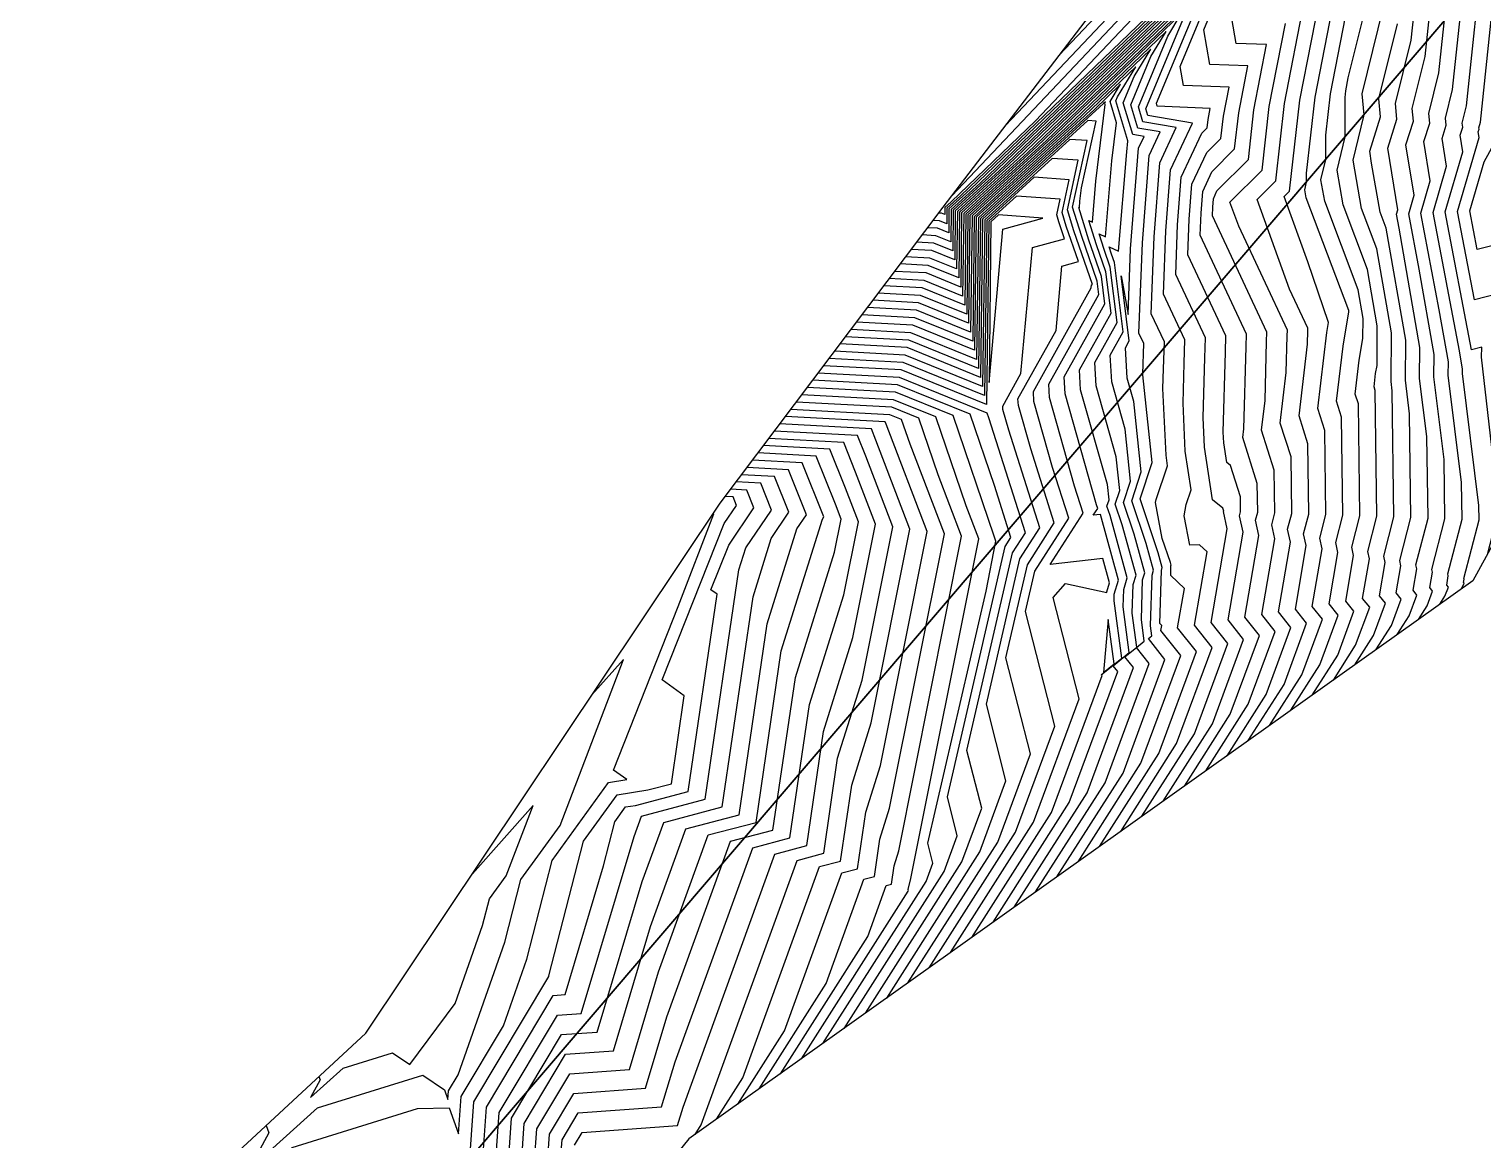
# Model space of a CAD drawing. Header units: metres. Extents: x 419533 to 423558, y 4805342 to 4807578.
# Drawn here: x 421796 to 421936.5, y 4806483.7 to 4806591 of the extents above; entities that cross this region are included whole.
import ezdxf

# ---------------------------------------------------------------- set-up
doc = ezdxf.new("R2010")
doc.units = ezdxf.units.M
for name, color, linetype in [('C-TINN-BNDY', 110, 'Continuous'), ('C-TOPO-MAJR', 9, 'Continuous'), ('C-TOPO-MINR', 8, 'Continuous')]:
    doc.layers.add(name, color=color, linetype=linetype)

# ---------------------------------------------------------------- blocks, each defined once
blk = doc.blocks.new('tower_bases_layout_1')
at = {"color": 31, "lineweight": 30, "true_color": 0xffbd7a, "elevation": 1718.01}
blk.add_lwpolyline([(423449.83, 4807399.59), (423130.59, 4807500.11), (421950.92, 4806613), (421795.04, 4806430.99), (421305.02, 4806147.04), (421305.02, 4806147.04), (420630.08, 4805770.97), (419765.16, 4805549.54), (419617.36, 4805580.09)], dxfattribs=at)
blk = doc.blocks.new('leg_extensions_profiles_1')
at = {"layer": 'C-TINN-BNDY', "color": 110, "linetype": 'Continuous', "lineweight": -3, "flags": 128}
for points in [[(421683.42, 4806388.82), (421712.4, 4806406.06), (421781.85, 4806450.72), (421828.57, 4806494), (421862.82, 4806545.2), (421884.36, 4806573.83), (421937.08, 4806642.77), (421963.05, 4806666.59), (422022.31, 4806679.62), (422070.08, 4806718.41), (422121.48, 4806758.6), (422172.4, 4806802.79), (422201.44, 4806820.08)], [(422235.26, 4806803.92), (422183.95, 4806768.39), (422107.16, 4806706.9), (422045.08, 4806663.83), (422020.72, 4806645.56), (422009.07, 4806636.71), (421999.69, 4806629.08), (421967.23, 4806595.58), (421935.55, 4806537.71), (421859.79, 4806483.77), (421831.91, 4806449.29), (421807.66, 4806419.57), (421750.74, 4806385.36), (421678.27, 4806345.24)]]:
    blk.add_lwpolyline(points, dxfattribs=at)
at = {"layer": 'C-TOPO-MAJR', "color": 9, "linetype": 'Continuous', "lineweight": -3, "flags": 128}
for points, elevation in [([(421943.5, 4806552.22), (421944.53, 4806556.23), (421942.4, 4806554.65), (421941.11, 4806565.95), (421941.28, 4806571.05), (421935.98, 4806569.72), (421935.27, 4806573.47), (421936.65, 4806578.21), (421938.67, 4806581.92), (421937.7, 4806581.62), (421937.85, 4806582.12), (421938.21, 4806586.01), (421939.63, 4806599.54), (421936.65, 4806601.8), (421935.32, 4806608.22), (421934.91, 4806609.8), (421934.56, 4806616.07), (421934.38, 4806616.98), (421934.53, 4806637.48), (421926.73, 4806629.24)], 1830), ([(421930.31, 4806533.98), (421931.14, 4806535.28), (421931.67, 4806536.71), (421931.41, 4806537.05), (421931.66, 4806538.53), (421931.6, 4806538.81), (421932.87, 4806543.71), (421932.8, 4806549.42), (421931.8, 4806557.42), (421931.82, 4806559.58), (421930.38, 4806567.84), (421929.36, 4806573.19), (421929.88, 4806574.98), (421929.09, 4806579.84), (421929.82, 4806582.14), (421929.7, 4806583.36), (421930.94, 4806588.38), (421932.04, 4806598.76)], 1825), ([(421920.03, 4806526.66), (421922.5, 4806530.53), (421924.06, 4806534.77), (421923.28, 4806535.75), (421924.04, 4806540.14), (421923.86, 4806540.97), (421924.64, 4806543.99), (421924.5, 4806554.81), (421924.2, 4806555.76), (421924.59, 4806559.05), (421924.94, 4806561.12), (421924.96, 4806563.06), (421924.47, 4806565.82), (421921.24, 4806574.39), (421920.88, 4806576.46), (421921.35, 4806578.44), (421921.35, 4806580.78), (421921.8, 4806584.78), (421923.25, 4806592.21)], 1820), ([(421903.94, 4806592.12), (421886.05, 4806574.92), (421884.73, 4806573.72), (421884.71, 4806572.22), (421884.02, 4806572.51), (421883.38, 4806572.54)], 1820), ([(421909.75, 4806519.34), (421913.85, 4806525.78), (421916.46, 4806532.82), (421915.16, 4806534.46), (421916.41, 4806541.75), (421916.12, 4806543.13), (421916.41, 4806544.28), (421916.36, 4806548.39), (421915.14, 4806552.26), (421915.48, 4806555.12), (421915.63, 4806560.85), (421915.66, 4806561.74), (421910.39, 4806572.99), (421910.42, 4806573.83), (421910.48, 4806574.64), (421910.83, 4806575.39), (421913.87, 4806578.43), (421914.41, 4806583.23), (421915.63, 4806589.53), (421912.69, 4806589.64), (421911.84, 4806594.51)], 1815), ([(421914.7, 4806601), (421890.66, 4806577.9), (421885.74, 4806573.4), (421885.67, 4806567.85), (421883.09, 4806568.9), (421880.74, 4806569.03)], 1815), ([(421899.47, 4806512.02), (421905.21, 4806521.02), (421908.85, 4806530.87), (421907.03, 4806533.16), (421907.68, 4806536.95), (421906.36, 4806538.22), (421906.38, 4806539.18), (421906.4, 4806539.23), (421906.33, 4806539.49), (421905.54, 4806541.81), (421904.9, 4806545.27), (421904.94, 4806545.56), (421906.06, 4806548.83), (421905.91, 4806549.85), (421905.61, 4806556.28), (421905.66, 4806558.21), (421905.75, 4806560.81), (421904.48, 4806563.52), (421904.75, 4806570.94), (421905.31, 4806578.12), (421906.9, 4806581.52), (421903.67, 4806582.07), (421903.24, 4806583.53), (421906.07, 4806590.35), (421907.38, 4806592.5), (421895.27, 4806580.87), (421886.76, 4806573.09), (421886.64, 4806563.48), (421882.17, 4806565.3), (421878.1, 4806565.52)], 1810), ([(421889.19, 4806504.7), (421896.56, 4806516.27), (421901.24, 4806528.93), (421900.79, 4806529.5), (421902.35, 4806530.77), (421901.77, 4806535.18), (421901.82, 4806536.88), (421902.16, 4806538), (421900.51, 4806544.01), (421900.2, 4806544.93), (421900.4, 4806545.54), (421900.24, 4806547.03), (421897.65, 4806556.17), (421897.54, 4806558.11), (421900.59, 4806563.58), (421900.09, 4806567.56), (421899.19, 4806570.17), (421898.46, 4806572.52), (421898.8, 4806572.36), (421899.13, 4806576.35), (421900.03, 4806583.75), (421899.99, 4806583.89), (421900.05, 4806584), (421899.88, 4806583.84), (421887.77, 4806572.78), (421887.6, 4806559.11), (421881.25, 4806561.69), (421875.46, 4806562.01)], 1805), ([(421878.91, 4806497.38), (421887.91, 4806511.51), (421890.44, 4806518.36), (421888.55, 4806525.78), (421891.79, 4806539.83), (421893.71, 4806542.83), (421890.71, 4806552.26), (421890.14, 4806554.28), (421890.12, 4806554.58), (421891.89, 4806557.76), (421893, 4806569.91), (421896.11, 4806570.77), (421895.55, 4806572.42), (421895.34, 4806573.07), (421895.68, 4806574.6), (421891.44, 4806574.89), (421888.79, 4806572.47), (421888.57, 4806554.74), (421880.32, 4806558.09), (421872.82, 4806558.49)], 1800), ([(421868.63, 4806490.06), (421877.08, 4806503.32), (421878.86, 4806508.25), (421879.36, 4806508.38), (421879.62, 4806510.15), (421880.07, 4806511.61), (421886.15, 4806542.01), (421883.88, 4806547.94), (421882.01, 4806553.43), (421879.4, 4806554.49), (421870.18, 4806554.98)], 1795), ([(421848.75, 4806483.17), (421849.48, 4806484.38), (421858.7, 4806485.05), (421859.24, 4806486.84), (421868.11, 4806511.3), (421871.18, 4806512.12), (421872.8, 4806523.15), (421875.64, 4806532.23), (421877.83, 4806543.18), (421875.91, 4806548.21), (421874.76, 4806551.08), (421867.53, 4806551.47)], 1790), ([(421842.33, 4806481.08), (421842.66, 4806485.78), (421847.48, 4806493.85), (421850.93, 4806494.09), (421855.28, 4806508.64), (421857.36, 4806514.36), (421863.01, 4806515.85), (421865.99, 4806536.16), (421867.76, 4806541.81), (421869.46, 4806544.33), (421868.07, 4806547.79), (421864.89, 4806547.96)], 1785), ([(421818.93, 4806485.07), (421819.19, 4806484.36), (421817.25, 4806480.77), (421823.91, 4806486.76), (421834.07, 4806489.93), (421836.16, 4806488.52), (421836.5, 4806487.57), (421836.56, 4806488.4), (421837.5, 4806489.97), (421841.99, 4806502.77), (421843.55, 4806508.83), (421847.34, 4806514.07), (421853.46, 4806530.09), (421850.42, 4806526.68)], 1780)]:
    blk.add_lwpolyline(points, dxfattribs=dict(at, elevation=elevation))
at = {"layer": 'C-TOPO-MINR', "color": 8, "linetype": 'Continuous', "lineweight": -3, "flags": 128}
for points, elevation in [([(421940.26, 4806546.3), (421941.43, 4806550.85), (421940.2, 4806549.95), (421938.75, 4806562.64), (421938.85, 4806565.67), (421935.71, 4806564.88), (421934.08, 4806573.41), (421936.17, 4806580.56), (421936.08, 4806581.1), (421936.16, 4806581.35), (421936.15, 4806581.48), (421936.29, 4806582.03), (421938.11, 4806599.38), (421935.4, 4806601.43), (421934.2, 4806607.27), (421933.59, 4806609.56), (421933.28, 4806615.28), (421933.11, 4806616.11), (421933.25, 4806634.82), (421921.54, 4806622.45)], 1829), ([(421937.02, 4806540.38), (421938.33, 4806545.48), (421938.01, 4806545.24), (421936.4, 4806559.33), (421936.43, 4806560.29), (421935.44, 4806560.04), (421932.9, 4806573.36), (421934.6, 4806579.17), (421934.34, 4806580.78), (421934.58, 4806581.55), (421934.54, 4806581.95), (421934.95, 4806583.62), (421936.59, 4806599.23), (421934.15, 4806601.07), (421933.07, 4806606.32), (421932.28, 4806609.31), (421932, 4806614.49), (421931.85, 4806615.24), (421931.98, 4806632.17), (421916.35, 4806615.66)], 1828), ([(421934.42, 4806536.9), (421934.6, 4806537.18), (421934.72, 4806537.49), (421934.66, 4806537.56), (421934.72, 4806537.88), (421934.7, 4806537.94), (421936.17, 4806543.6), (421936.15, 4806544.99), (421934.57, 4806557.73), (421934.57, 4806558.18), (421934.26, 4806559.94), (421931.72, 4806573.3), (421933.03, 4806577.77), (421932.59, 4806580.47), (421932.99, 4806581.75), (421932.93, 4806582.42), (421933.61, 4806585.2), (421935.07, 4806599.07)], 1827), ([(421932.37, 4806535.44), (421932.87, 4806536.23), (421933.2, 4806537.1), (421933.04, 4806537.3), (421933.19, 4806538.2), (421933.15, 4806538.37), (421934.52, 4806543.66), (421934.47, 4806547.2), (421933.19, 4806557.57), (421933.2, 4806558.88), (421932.32, 4806563.89), (421930.54, 4806573.24), (421931.45, 4806576.37), (421930.84, 4806580.16), (421931.4, 4806581.94), (421931.31, 4806582.89), (421932.28, 4806586.79), (421933.55, 4806598.91)], 1826), ([(421928.26, 4806532.51), (421929.42, 4806534.33), (421930.15, 4806536.32), (421929.78, 4806536.79), (421930.14, 4806538.85), (421930.06, 4806539.24), (421931.23, 4806543.77), (421931.12, 4806551.64), (421930.42, 4806557.26), (421930.45, 4806560.27), (421928.43, 4806571.79), (421928.18, 4806573.13), (421928.31, 4806573.58), (421927.35, 4806579.53), (421928.23, 4806582.34), (421928.09, 4806583.83), (421929.61, 4806589.97), (421930.52, 4806598.6)], 1824), ([(421926.86, 4806621.55), (421895.58, 4806588.5)], 1824), ([(421926.2, 4806531.05), (421927.69, 4806533.38), (421928.63, 4806535.93), (421928.16, 4806536.53), (421928.61, 4806539.17), (421928.51, 4806539.67), (421929.58, 4806543.82), (421929.45, 4806553.85), (421929.04, 4806557.11), (421929.08, 4806560.97), (421927.18, 4806571.79), (421926.59, 4806573.35), (421925.78, 4806578.07), (421925.6, 4806579.22), (421926.64, 4806582.54), (421926.48, 4806584.3), (421928.27, 4806591.55)], 1823), ([(421925.58, 4806618.89), (421890.38, 4806581.71)], 1823), ([(421924.14, 4806529.58), (421925.96, 4806532.43), (421927.11, 4806535.55), (421926.53, 4806536.27), (421927.09, 4806539.49), (421926.96, 4806540.1), (421927.94, 4806543.88), (421927.77, 4806556.07), (421927.66, 4806556.96), (421927.7, 4806561.67), (421926.28, 4806569.8), (421924.81, 4806573.69), (421924.01, 4806578.36), (421925.02, 4806582.61), (421925.06, 4806582.74), (421924.87, 4806584.77), (421926.94, 4806593.14)], 1822), ([(421924.3, 4806616.24), (421885.19, 4806574.92)], 1822), ([(421922.09, 4806528.12), (421924.23, 4806531.48), (421925.59, 4806535.16), (421924.91, 4806536.01), (421925.56, 4806539.82), (421925.41, 4806540.53), (421926.29, 4806543.94), (421926.13, 4806556.1), (421926.01, 4806556.46), (421926.16, 4806557.73), (421926.3, 4806558.52), (421926.33, 4806562.36), (421925.38, 4806567.81), (421923.02, 4806574.04), (421922.45, 4806577.41), (421923.21, 4806580.63), (421923.21, 4806584.43), (421923.28, 4806585.08), (421923.52, 4806586.31), (421925.6, 4806594.73)], 1821), ([(421923.03, 4806613.58), (421893.29, 4806582.17), (421885.13, 4806574.33), (421884.53, 4806573.78), (421884.52, 4806573.1), (421884.2, 4806573.23), (421883.91, 4806573.24)], 1821), ([(421917.97, 4806525.19), (421920.77, 4806529.58), (421922.54, 4806534.38), (421921.66, 4806535.49), (421922.51, 4806540.46), (421922.31, 4806541.4), (421923, 4806544.05), (421922.87, 4806553.53), (421922.39, 4806555.06), (421923.02, 4806560.38), (421923.58, 4806563.71), (421923.58, 4806563.76), (421923.57, 4806563.83), (421919.45, 4806574.74), (421919.32, 4806575.51), (421919.5, 4806576.25), (421919.5, 4806577.12), (421920.32, 4806584.47), (421922.91, 4806597.73)], 1819), ([(421914.59, 4806602.06), (421886.97, 4806575.52), (421884.93, 4806573.65), (421884.9, 4806571.35), (421883.83, 4806571.78), (421882.86, 4806571.84)], 1819), ([(421915.92, 4806523.73), (421919.04, 4806528.63), (421921.02, 4806533.99), (421920.03, 4806535.23), (421920.99, 4806540.79), (421920.76, 4806541.83), (421921.35, 4806544.11), (421921.24, 4806552.24), (421920.57, 4806554.36), (421921.44, 4806561.7), (421921.61, 4806562.68), (421919.61, 4806568.54), (421917.33, 4806574.84), (421917.85, 4806575.36), (421918.84, 4806584.16), (421921.09, 4806595.68)], 1818), ([(421919.1, 4806606.1), (421887.9, 4806576.11), (421885.14, 4806573.59), (421885.1, 4806570.48), (421883.65, 4806571.06), (421882.33, 4806571.14)], 1818), ([(421913.86, 4806522.26), (421917.31, 4806527.68), (421919.5, 4806533.6), (421918.41, 4806534.97), (421919.46, 4806541.11), (421919.21, 4806542.26), (421919.71, 4806544.16), (421919.61, 4806550.96), (421918.76, 4806553.66), (421919.58, 4806560.58), (421919.62, 4806561.91), (421919.62, 4806562.12), (421917.85, 4806565.9), (421914.71, 4806574.57), (421916.52, 4806576.38), (421917.37, 4806583.85), (421919.27, 4806593.63)], 1817), ([(421917.63, 4806604.4), (421888.82, 4806576.71), (421885.34, 4806573.53), (421885.29, 4806569.6), (421883.46, 4806570.34), (421881.8, 4806570.43)], 1817), ([(421911.81, 4806520.8), (421915.58, 4806526.73), (421917.98, 4806533.21), (421916.78, 4806534.71), (421917.94, 4806541.43), (421917.66, 4806542.69), (421918.06, 4806544.22), (421917.99, 4806549.68), (421916.95, 4806552.96), (421917.53, 4806557.85), (421917.62, 4806561.38), (421917.64, 4806561.93), (421912.93, 4806571.99), (421912.09, 4806574.3), (421915.2, 4806577.41), (421915.89, 4806583.54), (421917.45, 4806591.58)], 1816), ([(421916.17, 4806602.7), (421889.74, 4806577.3), (421885.54, 4806573.47), (421885.48, 4806568.73), (421883.28, 4806569.62), (421881.27, 4806569.73)], 1816), ([(421907.69, 4806517.87), (421912.12, 4806524.82), (421914.93, 4806532.43), (421913.53, 4806534.2), (421914.88, 4806542.08), (421914.57, 4806543.56), (421914.77, 4806544.33), (421914.73, 4806547.11), (421913.32, 4806551.56), (421913.42, 4806552.39), (421913.64, 4806560.33), (421913.68, 4806561.56), (421909.21, 4806571.1), (421909.29, 4806573.25), (421909.45, 4806575.34), (421910.34, 4806577.25), (421912.54, 4806579.45), (421912.93, 4806582.93), (421913.82, 4806587.48), (421910.14, 4806587.61), (421909.56, 4806590.96), (421912.54, 4806598.16)], 1814), ([(421913.24, 4806599.3), (421891.58, 4806578.49), (421885.95, 4806573.34), (421885.87, 4806566.98), (421882.91, 4806568.18), (421880.21, 4806568.33)], 1814), ([(421905.64, 4806516.41), (421910.39, 4806523.87), (421913.41, 4806532.04), (421911.91, 4806533.94), (421913.36, 4806542.4), (421913.02, 4806543.99), (421913.12, 4806544.39), (421913.1, 4806545.83), (421912.15, 4806548.85), (421911.77, 4806549.14), (421911.48, 4806551.03), (421911.43, 4806552.09), (421911.64, 4806559.8), (421911.69, 4806561.37), (421908.02, 4806569.2), (421908.15, 4806572.67), (421908.41, 4806576.03), (421909.86, 4806579.12), (421911.21, 4806580.47), (421911.45, 4806582.62), (421912, 4806585.43), (421907.6, 4806585.59), (421907.28, 4806587.41), (421910.92, 4806596.21)], 1813), ([(421911.77, 4806597.6), (421892.51, 4806579.08), (421886.15, 4806573.28), (421886.06, 4806566.1), (421882.72, 4806567.46), (421879.69, 4806567.62)], 1813), ([(421903.58, 4806514.95), (421908.66, 4806522.92), (421911.89, 4806531.65), (421910.28, 4806533.68), (421911.83, 4806542.72), (421911.47, 4806544.42), (421911.48, 4806544.45), (421911.47, 4806544.54), (421911.41, 4806544.74), (421910.39, 4806545.53), (421909.62, 4806550.64), (421909.49, 4806553.48), (421909.65, 4806559.27), (421909.71, 4806561.19), (421906.84, 4806567.31), (421907.02, 4806572.1), (421907.38, 4806576.73), (421909.37, 4806580.98), (421909.88, 4806581.49), (421909.97, 4806582.31), (421910.18, 4806583.37), (421905.05, 4806583.57), (421905, 4806583.86), (421909.3, 4806594.26)], 1812), ([(421910.31, 4806595.9), (421893.43, 4806579.68), (421886.35, 4806573.22), (421886.25, 4806565.23), (421882.54, 4806566.74), (421879.16, 4806566.92)], 1812), ([(421901.53, 4806513.48), (421906.93, 4806521.97), (421910.37, 4806531.26), (421908.66, 4806533.42), (421909.87, 4806540.5), (421909.14, 4806541.2), (421908.2, 4806541.14), (421907.67, 4806543.99), (421907.85, 4806545.07), (421908.33, 4806546.49), (421907.77, 4806550.24), (421907.55, 4806554.88), (421907.65, 4806558.74), (421907.73, 4806561), (421905.66, 4806565.42), (421905.88, 4806571.52), (421906.35, 4806577.43), (421908.46, 4806581.95), (421904.16, 4806582.68), (421903.97, 4806583.33), (421907.69, 4806592.31)], 1811), ([(421908.84, 4806594.2), (421894.35, 4806580.27), (421886.56, 4806573.15), (421886.45, 4806564.36), (421882.35, 4806566.02), (421878.63, 4806566.22)], 1811), ([(421897.41, 4806510.55), (421903.48, 4806520.07), (421907.33, 4806530.48), (421905.41, 4806532.9), (421905.49, 4806533.4), (421905.32, 4806533.57), (421905.47, 4806538.72), (421905.55, 4806538.99), (421905.16, 4806540.4), (421903.4, 4806545.62), (421904.56, 4806549.13), (421903.67, 4806557.62), (421903.66, 4806557.67), (421903.66, 4806557.68), (421903.76, 4806560.63), (421903.29, 4806561.63), (421903.62, 4806570.36), (421904.28, 4806578.82), (421905.34, 4806581.09), (421903.18, 4806581.46), (421902.51, 4806583.72), (421904.45, 4806588.4), (421905.91, 4806590.8), (421896.19, 4806581.46), (421886.96, 4806573.03), (421886.83, 4806562.61), (421881.98, 4806564.58), (421877.57, 4806564.82)], 1809), ([(421895.36, 4806509.09), (421901.75, 4806519.12), (421905.8, 4806530.09), (421904.2, 4806532.12), (421904.54, 4806532.4), (421904.41, 4806533.37), (421904.56, 4806538.26), (421904.7, 4806538.74), (421904, 4806541.3), (421902.6, 4806545.45), (421903.52, 4806548.23), (421902.81, 4806555.03), (421902.16, 4806557.3), (421901.99, 4806560.23), (421902.35, 4806560.89), (421901.56, 4806567.19), (421902.25, 4806563.45), (421902.48, 4806569.78), (421903.24, 4806579.51), (421903.78, 4806580.66), (421902.69, 4806580.85), (421901.78, 4806583.91), (421902.83, 4806586.45), (421904.45, 4806589.1), (421897.12, 4806582.06), (421887.16, 4806572.97), (421887.02, 4806561.73), (421881.8, 4806563.86), (421877.04, 4806564.11)], 1808), ([(421893.3, 4806507.63), (421900.02, 4806518.17), (421904.28, 4806529.71), (421903.06, 4806531.25), (421903.81, 4806531.86), (421903.53, 4806533.97), (421903.64, 4806537.8), (421903.86, 4806538.49), (421902.84, 4806542.21), (421901.8, 4806545.27), (421902.48, 4806547.34), (421901.95, 4806552.36), (421900.66, 4806556.93), (421900.5, 4806559.52), (421901.77, 4806561.78), (421900.92, 4806568.46), (421900.64, 4806569.27), (421900.42, 4806569.99), (421901.33, 4806569.56), (421902.13, 4806579.17), (421902.21, 4806580.21), (421902.22, 4806580.23), (421902.2, 4806580.24), (421901.05, 4806584.11), (421901.21, 4806584.5), (421902.98, 4806587.4), (421898.04, 4806582.65), (421887.37, 4806572.9), (421887.22, 4806560.86), (421881.62, 4806563.13), (421876.52, 4806563.41)], 1807), ([(421891.24, 4806506.16), (421898.29, 4806517.22), (421902.76, 4806529.32), (421901.92, 4806530.37), (421903.08, 4806531.31), (421902.65, 4806534.57), (421902.73, 4806537.34), (421903.01, 4806538.25), (421901.67, 4806543.11), (421901, 4806545.1), (421901.44, 4806546.44), (421901.1, 4806549.7), (421899.15, 4806556.55), (421899.02, 4806558.82), (421901.18, 4806562.68), (421900.51, 4806568.01), (421899.92, 4806569.72), (421899.44, 4806571.26), (421900.06, 4806570.96), (421900.67, 4806578.3), (421901.12, 4806581.97), (421900.5, 4806584.03), (421901.52, 4806585.7), (421898.96, 4806583.24), (421887.57, 4806572.84), (421887.41, 4806559.99), (421881.43, 4806562.41), (421875.99, 4806562.71)], 1806), ([(421887.13, 4806503.23), (421894.83, 4806515.32), (421899.72, 4806528.54), (421899.65, 4806528.62), (421901.62, 4806530.22), (421900.88, 4806535.78), (421900.9, 4806536.42), (421901.31, 4806537.76), (421899.56, 4806544.12), (421898.88, 4806544.04), (421899.31, 4806544.71), (421899.2, 4806545.06), (421896.15, 4806555.79), (421896.05, 4806557.41), (421900, 4806564.48), (421899.67, 4806567.11), (421898.46, 4806570.62), (421897.48, 4806573.78), (421897.53, 4806573.76), (421897.59, 4806574.39), (421897.74, 4806575.69), (421899.14, 4806582.13), (421898.35, 4806582.19), (421887.98, 4806572.72), (421887.79, 4806558.24), (421881.06, 4806560.97), (421874.93, 4806561.3)], 1804), ([(421885.08, 4806501.77), (421893.1, 4806514.37), (421897.51, 4806526.29), (421895, 4806536.1), (421896.19, 4806537.44), (421900.18, 4806536.57), (421900.19, 4806536.63), (421900.46, 4806537.51), (421899.81, 4806539.88), (421894.72, 4806539.27), (421897.91, 4806544.24), (421897.07, 4806546.86), (421894.65, 4806555.41), (421894.57, 4806556.7), (421899.41, 4806565.38), (421899.25, 4806566.66), (421897.73, 4806571.07), (421896.88, 4806573.82), (421898.28, 4806580.25), (421896.62, 4806580.37), (421888.18, 4806572.66), (421887.99, 4806557.36), (421880.88, 4806560.25), (421874.4, 4806560.6)], 1803), ([(421883.02, 4806500.31), (421891.37, 4806513.42), (421895.15, 4806523.65), (421892.32, 4806534.73), (421893.23, 4806538.65), (421896.51, 4806543.77), (421894.95, 4806548.66), (421893.14, 4806555.04), (421893.09, 4806555.99), (421898.68, 4806566.01), (421898.71, 4806566.32), (421898.79, 4806566.34), (421897, 4806571.52), (421896.37, 4806573.57), (421897.41, 4806578.37), (421894.9, 4806578.54), (421888.38, 4806572.59), (421888.18, 4806556.49), (421880.69, 4806559.53), (421873.87, 4806559.9)], 1802), ([(421880.96, 4806498.84), (421889.64, 4806512.46), (421892.8, 4806521), (421890.44, 4806530.25), (421892.51, 4806539.24), (421895.11, 4806543.3), (421892.83, 4806550.46), (421891.64, 4806554.66), (421891.6, 4806555.29), (421895.29, 4806561.89), (421895.85, 4806568.12), (421897.45, 4806568.56), (421896.27, 4806571.97), (421895.86, 4806573.32), (421896.54, 4806576.48), (421893.17, 4806576.72), (421888.58, 4806572.53), (421888.37, 4806555.62), (421880.51, 4806558.81), (421873.35, 4806559.2)], 1801), ([(421874.8, 4806494.45), (421884.45, 4806509.61), (421885.73, 4806513.07), (421884.78, 4806516.82), (421890.36, 4806541.01), (421890.92, 4806541.89), (421889.32, 4806546.92), (421886.97, 4806553.8), (421879.95, 4806556.65), (421871.76, 4806557.09)], 1798), ([(421876.85, 4806495.92), (421886.18, 4806510.56), (421888.09, 4806515.72), (421886.66, 4806521.3), (421891.07, 4806540.42), (421892.32, 4806542.36), (421888.78, 4806553.46), (421888.62, 4806553.92), (421880.14, 4806557.37), (421872.29, 4806557.79)], 1799), ([(421870.68, 4806491.52), (421880.99, 4806507.71), (421881.02, 4806507.79), (421881, 4806507.87), (421881.24, 4806508.92), (421887.81, 4806541.77), (421886.59, 4806544.97), (421883.66, 4806553.55), (421879.58, 4806555.21), (421870.7, 4806555.69)], 1796), ([(421872.74, 4806492.99), (421882.72, 4806508.66), (421883.38, 4806510.43), (421882.89, 4806512.35), (421888.51, 4806536.72), (421889.47, 4806541.54), (421889.3, 4806542.01), (421885.32, 4806553.67), (421879.77, 4806555.93), (421871.23, 4806556.39)], 1797), ([(421866.57, 4806488.6), (421873.05, 4806498.77), (421876.71, 4806508.86), (421877.72, 4806509.13), (421878.25, 4806512.75), (421879.19, 4806515.73), (421884.49, 4806542.24), (421881.17, 4806550.9), (421880.35, 4806553.3), (421879.21, 4806553.76), (421869.65, 4806554.28)], 1794), ([(421862.46, 4806485.67), (421865.01, 4806489.67), (421872.41, 4806510.08), (421874.45, 4806510.62), (421875.53, 4806517.95), (421877.42, 4806523.98), (421881.16, 4806542.71), (421877.87, 4806551.31), (421877.43, 4806552.4), (421868.59, 4806552.88)], 1792), ([(421864.51, 4806487.13), (421869.03, 4806494.22), (421874.56, 4806509.47), (421876.09, 4806509.88), (421876.89, 4806515.35), (421878.3, 4806519.85), (421882.82, 4806542.48), (421878.85, 4806552.86), (421878.77, 4806553.06), (421869.12, 4806553.58)], 1793), ([(421860.4, 4806484.2), (421860.98, 4806485.12), (421870.26, 4806510.69), (421872.82, 4806511.37), (421874.16, 4806520.55), (421876.53, 4806528.1), (421879.5, 4806542.94), (421876.89, 4806549.76), (421876.1, 4806551.74), (421868.06, 4806552.17)], 1791), ([(421846.15, 4806481.91), (421846.31, 4806484.21), (421848.68, 4806488.17), (421855.59, 4806488.66), (421857.66, 4806495.56), (421863.81, 4806512.53), (421867.91, 4806513.61), (421870.08, 4806528.35), (421873.87, 4806540.47), (421874.51, 4806543.65), (421873.95, 4806545.11), (421872.08, 4806549.77), (421866.48, 4806550.07)], 1788), ([(421847.43, 4806482.18), (421847.53, 4806483.69), (421849.08, 4806486.27), (421857.15, 4806486.85), (421858.45, 4806491.2), (421865.96, 4806511.91), (421869.55, 4806512.86), (421871.44, 4806525.75), (421874.76, 4806536.35), (421876.17, 4806543.41), (421874.93, 4806546.66), (421873.42, 4806550.42), (421867, 4806550.77)], 1789), ([(421844.88, 4806481.63), (421845.09, 4806484.74), (421848.28, 4806490.06), (421854.04, 4806490.47), (421856.86, 4806499.92), (421861.66, 4806513.14), (421866.28, 4806514.36), (421868.71, 4806530.95), (421872.7, 4806543.67), (421872.84, 4806543.88), (421870.75, 4806549.11), (421865.95, 4806549.37)], 1787), ([(421843.61, 4806481.36), (421843.87, 4806485.26), (421847.88, 4806491.95), (421852.49, 4806492.28), (421856.07, 4806504.28), (421859.51, 4806513.75), (421864.64, 4806515.1), (421867.35, 4806533.56), (421870.23, 4806542.74), (421871.15, 4806544.1), (421869.41, 4806548.45), (421865.42, 4806548.66)], 1786), ([(421798.55, 4806466.18), (421799.37, 4806463.98), (421799.22, 4806463.69), (421798.79, 4806463.25), (421799.18, 4806459.09), (421808.93, 4806462.71), (421815.85, 4806471.19), (421817.61, 4806473.87), (421837.7, 4806477.61), (421839.61, 4806479.52), (421839.84, 4806479.63), (421841.06, 4806480.81), (421841.44, 4806486.31), (421847.08, 4806495.74), (421849.38, 4806495.9), (421854.49, 4806513), (421855.21, 4806514.97), (421861.37, 4806516.6), (421864.62, 4806538.76), (421865.29, 4806540.88), (421867.77, 4806544.55), (421866.73, 4806547.13), (421864.36, 4806547.26)], 1784), ([(421839.78, 4806480.53), (421840.22, 4806486.83), (421846.68, 4806497.63), (421847.82, 4806497.71), (421851.55, 4806510.17), (421852.64, 4806514.41), (421853.68, 4806515.85), (421854.64, 4806516), (421859.73, 4806517.34), (421862.53, 4806536.41), (421861.92, 4806536.84), (421863.64, 4806541.16), (421866.08, 4806544.77), (421865.39, 4806546.47), (421863.83, 4806546.56)], 1783), ([(421838.56, 4806480.98), (421839, 4806487.35), (421846.24, 4806499.45), (421846.26, 4806499.52), (421849.61, 4806512.55), (421852.85, 4806517.03), (421855.83, 4806517.49), (421858.1, 4806518.09), (421859.35, 4806526.6), (421857.2, 4806528.13), (421863.21, 4806543.26), (421864.39, 4806545), (421864.06, 4806545.81), (421863.31, 4806545.85)], 1782), ([(421813.83, 4806480.35), (421814.24, 4806479.27), (421812.11, 4806475.33), (421808.06, 4806471.13), (421814.65, 4806476.82), (421821.44, 4806482.93), (421833.55, 4806486.7), (421836.63, 4806486.78), (421837.53, 4806484.27), (421837.78, 4806487.88), (421841.87, 4806494.71), (421844.13, 4806501.15), (421846.58, 4806510.69), (421852.01, 4806518.22), (421853.79, 4806518.49), (421852.49, 4806519.42), (421858.77, 4806535.24), (421862.19, 4806544.19), (421861.98, 4806543.96)], 1781), ([(421824.03, 4806489.79), (421824.15, 4806489.46), (421823.23, 4806487.77), (421826.37, 4806490.59), (421831.16, 4806492.08), (421832.83, 4806490.95), (421837.21, 4806496.86), (421839.86, 4806504.39), (421840.52, 4806506.97), (421842.13, 4806509.19), (421844.73, 4806516), (421838.87, 4806509.4)], 1779)]:
    blk.add_lwpolyline(points, dxfattribs=dict(at, elevation=elevation))
for points, elevation in [([(421890.14, 4806571.71), (421894.01, 4806572.77), (421889.72, 4806573.07), (421888.99, 4806572.41), (421888.8, 4806556.89), (421890.14, 4806571.71)], 1799), ([(421900.89, 4806529.68), (421900.32, 4806533.96), (421899.86, 4806528.84), (421900.89, 4806529.68)], 1803)]:
    blk.add_lwpolyline(points, close=True, dxfattribs=dict(at, elevation=elevation))

msp = doc.modelspace()

# ---------------------------------------------------------------- linework, layer by layer
at = {"layer": 'C-TOPO-MAJR', "color": 9, "linetype": 'Continuous', "lineweight": -3, "flags": 128}
for points, elevation in [([(421943.5, 4806552.22), (421944.53, 4806556.23), (421942.4, 4806554.65), (421941.11, 4806565.95), (421941.28, 4806571.05), (421935.98, 4806569.72), (421935.27, 4806573.47), (421936.65, 4806578.21), (421938.67, 4806581.92), (421937.7, 4806581.62), (421937.85, 4806582.12), (421938.21, 4806586.01), (421939.63, 4806599.54), (421936.65, 4806601.8), (421935.32, 4806608.22), (421934.91, 4806609.8), (421934.56, 4806616.07), (421934.38, 4806616.98), (421934.53, 4806637.48), (421926.73, 4806629.24)], 1830), ([(421914.7, 4806601), (421890.66, 4806577.9), (421885.74, 4806573.4), (421885.67, 4806567.85), (421883.09, 4806568.9), (421880.74, 4806569.03)], 1815), ([(421930.31, 4806533.98), (421931.14, 4806535.28), (421931.67, 4806536.71), (421931.41, 4806537.05), (421931.66, 4806538.53), (421931.6, 4806538.81), (421932.87, 4806543.71), (421932.8, 4806549.42), (421931.8, 4806557.42), (421931.82, 4806559.58), (421930.38, 4806567.84), (421929.36, 4806573.19), (421929.88, 4806574.98), (421929.09, 4806579.84), (421929.82, 4806582.14), (421929.7, 4806583.36), (421930.94, 4806588.38), (421932.04, 4806598.76)], 1825), ([(421909.75, 4806519.34), (421913.85, 4806525.78), (421916.46, 4806532.82), (421915.16, 4806534.46), (421916.41, 4806541.75), (421916.12, 4806543.13), (421916.41, 4806544.28), (421916.36, 4806548.39), (421915.14, 4806552.26), (421915.48, 4806555.12), (421915.63, 4806560.85), (421915.66, 4806561.74), (421910.39, 4806572.99), (421910.42, 4806573.83), (421910.48, 4806574.64), (421910.83, 4806575.39), (421913.87, 4806578.43), (421914.41, 4806583.23), (421915.63, 4806589.53), (421912.69, 4806589.64), (421911.84, 4806594.51)], 1815), ([(421899.47, 4806512.02), (421905.21, 4806521.02), (421908.85, 4806530.87), (421907.03, 4806533.16), (421907.68, 4806536.95), (421906.36, 4806538.22), (421906.38, 4806539.18), (421906.4, 4806539.23), (421906.33, 4806539.49), (421905.54, 4806541.81), (421904.9, 4806545.27), (421904.94, 4806545.56), (421906.06, 4806548.83), (421905.91, 4806549.85), (421905.61, 4806556.28), (421905.66, 4806558.21), (421905.75, 4806560.81), (421904.48, 4806563.52), (421904.75, 4806570.94), (421905.31, 4806578.12), (421906.9, 4806581.52), (421903.67, 4806582.07), (421903.24, 4806583.53), (421906.07, 4806590.35), (421907.38, 4806592.5), (421895.27, 4806580.87), (421886.76, 4806573.09), (421886.64, 4806563.48), (421882.17, 4806565.3), (421878.1, 4806565.52)], 1810), ([(421903.94, 4806592.12), (421886.05, 4806574.92), (421884.73, 4806573.72), (421884.71, 4806572.22), (421884.02, 4806572.51), (421883.38, 4806572.54)], 1820), ([(421920.03, 4806526.66), (421922.5, 4806530.53), (421924.06, 4806534.77), (421923.28, 4806535.75), (421924.04, 4806540.14), (421923.86, 4806540.97), (421924.64, 4806543.99), (421924.5, 4806554.81), (421924.2, 4806555.76), (421924.59, 4806559.05), (421924.94, 4806561.12), (421924.96, 4806563.06), (421924.47, 4806565.82), (421921.24, 4806574.39), (421920.88, 4806576.46), (421921.35, 4806578.44), (421921.35, 4806580.78), (421921.8, 4806584.78), (421923.25, 4806592.21)], 1820), ([(421889.19, 4806504.7), (421896.56, 4806516.27), (421901.24, 4806528.93), (421900.79, 4806529.5), (421902.35, 4806530.77), (421901.77, 4806535.18), (421901.82, 4806536.88), (421902.16, 4806538), (421900.51, 4806544.01), (421900.2, 4806544.93), (421900.4, 4806545.54), (421900.24, 4806547.03), (421897.65, 4806556.17), (421897.54, 4806558.11), (421900.59, 4806563.58), (421900.09, 4806567.56), (421899.19, 4806570.17), (421898.46, 4806572.52), (421898.8, 4806572.36), (421899.13, 4806576.35), (421900.03, 4806583.75), (421899.99, 4806583.89), (421900.05, 4806584), (421899.88, 4806583.84), (421887.77, 4806572.78), (421887.6, 4806559.11), (421881.25, 4806561.69), (421875.46, 4806562.01)], 1805), ([(421878.91, 4806497.38), (421887.91, 4806511.51), (421890.44, 4806518.36), (421888.55, 4806525.78), (421891.79, 4806539.83), (421893.71, 4806542.83), (421890.71, 4806552.26), (421890.14, 4806554.28), (421890.12, 4806554.58), (421891.89, 4806557.76), (421893, 4806569.91), (421896.11, 4806570.77), (421895.55, 4806572.42), (421895.34, 4806573.07), (421895.68, 4806574.6), (421891.44, 4806574.89), (421888.79, 4806572.47), (421888.57, 4806554.74), (421880.32, 4806558.09), (421872.82, 4806558.49)], 1800), ([(421868.63, 4806490.06), (421877.08, 4806503.32), (421878.86, 4806508.25), (421879.36, 4806508.38), (421879.62, 4806510.15), (421880.07, 4806511.61), (421886.15, 4806542.01), (421883.88, 4806547.94), (421882.01, 4806553.43), (421879.4, 4806554.49), (421870.18, 4806554.98)], 1795), ([(421848.75, 4806483.17), (421849.48, 4806484.38), (421858.7, 4806485.05), (421859.24, 4806486.84), (421868.11, 4806511.3), (421871.18, 4806512.12), (421872.8, 4806523.15), (421875.64, 4806532.23), (421877.83, 4806543.18), (421875.91, 4806548.21), (421874.76, 4806551.08), (421867.53, 4806551.47)], 1790), ([(421842.33, 4806481.08), (421842.66, 4806485.78), (421847.48, 4806493.85), (421850.93, 4806494.09), (421855.28, 4806508.64), (421857.36, 4806514.36), (421863.01, 4806515.85), (421865.99, 4806536.16), (421867.76, 4806541.81), (421869.46, 4806544.33), (421868.07, 4806547.79), (421864.89, 4806547.96)], 1785), ([(421818.93, 4806485.07), (421819.19, 4806484.36), (421817.25, 4806480.77), (421823.91, 4806486.76), (421834.07, 4806489.93), (421836.16, 4806488.52), (421836.5, 4806487.57), (421836.56, 4806488.4), (421837.5, 4806489.97), (421841.99, 4806502.77), (421843.55, 4806508.83), (421847.34, 4806514.07), (421853.46, 4806530.09), (421850.42, 4806526.68)], 1780)]:
    msp.add_lwpolyline(points, dxfattribs=dict(at, elevation=elevation))
at = {"layer": 'C-TOPO-MINR', "color": 8, "linetype": 'Continuous', "lineweight": -3, "flags": 128}
for points, elevation in [([(421940.26, 4806546.3), (421941.43, 4806550.85), (421940.2, 4806549.95), (421938.75, 4806562.64), (421938.85, 4806565.67), (421935.71, 4806564.88), (421934.08, 4806573.41), (421936.17, 4806580.56), (421936.08, 4806581.1), (421936.16, 4806581.35), (421936.15, 4806581.48), (421936.29, 4806582.03), (421938.11, 4806599.38), (421935.4, 4806601.43), (421934.2, 4806607.27), (421933.59, 4806609.56), (421933.28, 4806615.28), (421933.11, 4806616.11), (421933.25, 4806634.82), (421921.54, 4806622.45)], 1829), ([(421937.02, 4806540.38), (421938.33, 4806545.48), (421938.01, 4806545.24), (421936.4, 4806559.33), (421936.43, 4806560.29), (421935.44, 4806560.04), (421932.9, 4806573.36), (421934.6, 4806579.17), (421934.34, 4806580.78), (421934.58, 4806581.55), (421934.54, 4806581.95), (421934.95, 4806583.62), (421936.59, 4806599.23), (421934.15, 4806601.07), (421933.07, 4806606.32), (421932.28, 4806609.31), (421932, 4806614.49), (421931.85, 4806615.24), (421931.98, 4806632.17), (421916.35, 4806615.66)], 1828), ([(421926.86, 4806621.55), (421895.58, 4806588.5)], 1824), ([(421925.58, 4806618.89), (421890.38, 4806581.71)], 1823), ([(421924.3, 4806616.24), (421885.19, 4806574.92)], 1822), ([(421923.03, 4806613.58), (421893.29, 4806582.17), (421885.13, 4806574.33), (421884.53, 4806573.78), (421884.52, 4806573.1), (421884.2, 4806573.23), (421883.91, 4806573.24)], 1821), ([(421919.1, 4806606.1), (421887.9, 4806576.11), (421885.14, 4806573.59), (421885.1, 4806570.48), (421883.65, 4806571.06), (421882.33, 4806571.14)], 1818), ([(421917.63, 4806604.4), (421888.82, 4806576.71), (421885.34, 4806573.53), (421885.29, 4806569.6), (421883.46, 4806570.34), (421881.8, 4806570.43)], 1817), ([(421916.17, 4806602.7), (421889.74, 4806577.3), (421885.54, 4806573.47), (421885.48, 4806568.73), (421883.28, 4806569.62), (421881.27, 4806569.73)], 1816), ([(421914.59, 4806602.06), (421886.97, 4806575.52), (421884.93, 4806573.65), (421884.9, 4806571.35), (421883.83, 4806571.78), (421882.86, 4806571.84)], 1819), ([(421913.24, 4806599.3), (421891.58, 4806578.49), (421885.95, 4806573.34), (421885.87, 4806566.98), (421882.91, 4806568.18), (421880.21, 4806568.33)], 1814), ([(421934.42, 4806536.9), (421934.6, 4806537.18), (421934.72, 4806537.49), (421934.66, 4806537.56), (421934.72, 4806537.88), (421934.7, 4806537.94), (421936.17, 4806543.6), (421936.15, 4806544.99), (421934.57, 4806557.73), (421934.57, 4806558.18), (421934.26, 4806559.94), (421931.72, 4806573.3), (421933.03, 4806577.77), (421932.59, 4806580.47), (421932.99, 4806581.75), (421932.93, 4806582.42), (421933.61, 4806585.2), (421935.07, 4806599.07)], 1827), ([(421907.69, 4806517.87), (421912.12, 4806524.82), (421914.93, 4806532.43), (421913.53, 4806534.2), (421914.88, 4806542.08), (421914.57, 4806543.56), (421914.77, 4806544.33), (421914.73, 4806547.11), (421913.32, 4806551.56), (421913.42, 4806552.39), (421913.64, 4806560.33), (421913.68, 4806561.56), (421909.21, 4806571.1), (421909.29, 4806573.25), (421909.45, 4806575.34), (421910.34, 4806577.25), (421912.54, 4806579.45), (421912.93, 4806582.93), (421913.82, 4806587.48), (421910.14, 4806587.61), (421909.56, 4806590.96), (421912.54, 4806598.16)], 1814), ([(421917.97, 4806525.19), (421920.77, 4806529.58), (421922.54, 4806534.38), (421921.66, 4806535.49), (421922.51, 4806540.46), (421922.31, 4806541.4), (421923, 4806544.05), (421922.87, 4806553.53), (421922.39, 4806555.06), (421923.02, 4806560.38), (421923.58, 4806563.71), (421923.58, 4806563.76), (421923.57, 4806563.83), (421919.45, 4806574.74), (421919.32, 4806575.51), (421919.5, 4806576.25), (421919.5, 4806577.12), (421920.32, 4806584.47), (421922.91, 4806597.73)], 1819), ([(421928.26, 4806532.51), (421929.42, 4806534.33), (421930.15, 4806536.32), (421929.78, 4806536.79), (421930.14, 4806538.85), (421930.06, 4806539.24), (421931.23, 4806543.77), (421931.12, 4806551.64), (421930.42, 4806557.26), (421930.45, 4806560.27), (421928.43, 4806571.79), (421928.18, 4806573.13), (421928.31, 4806573.58), (421927.35, 4806579.53), (421928.23, 4806582.34), (421928.09, 4806583.83), (421929.61, 4806589.97), (421930.52, 4806598.6)], 1824), ([(421932.37, 4806535.44), (421932.87, 4806536.23), (421933.2, 4806537.1), (421933.04, 4806537.3), (421933.19, 4806538.2), (421933.15, 4806538.37), (421934.52, 4806543.66), (421934.47, 4806547.2), (421933.19, 4806557.57), (421933.2, 4806558.88), (421932.32, 4806563.89), (421930.54, 4806573.24), (421931.45, 4806576.37), (421930.84, 4806580.16), (421931.4, 4806581.94), (421931.31, 4806582.89), (421932.28, 4806586.79), (421933.55, 4806598.91)], 1826), ([(421911.77, 4806597.6), (421892.51, 4806579.08), (421886.15, 4806573.28), (421886.06, 4806566.1), (421882.72, 4806567.46), (421879.69, 4806567.62)], 1813), ([(421910.31, 4806595.9), (421893.43, 4806579.68), (421886.35, 4806573.22), (421886.25, 4806565.23), (421882.54, 4806566.74), (421879.16, 4806566.92)], 1812), ([(421905.64, 4806516.41), (421910.39, 4806523.87), (421913.41, 4806532.04), (421911.91, 4806533.94), (421913.36, 4806542.4), (421913.02, 4806543.99), (421913.12, 4806544.39), (421913.1, 4806545.83), (421912.15, 4806548.85), (421911.77, 4806549.14), (421911.48, 4806551.03), (421911.43, 4806552.09), (421911.64, 4806559.8), (421911.69, 4806561.37), (421908.02, 4806569.2), (421908.15, 4806572.67), (421908.41, 4806576.03), (421909.86, 4806579.12), (421911.21, 4806580.47), (421911.45, 4806582.62), (421912, 4806585.43), (421907.6, 4806585.59), (421907.28, 4806587.41), (421910.92, 4806596.21)], 1813), ([(421915.92, 4806523.73), (421919.04, 4806528.63), (421921.02, 4806533.99), (421920.03, 4806535.23), (421920.99, 4806540.79), (421920.76, 4806541.83), (421921.35, 4806544.11), (421921.24, 4806552.24), (421920.57, 4806554.36), (421921.44, 4806561.7), (421921.61, 4806562.68), (421919.61, 4806568.54), (421917.33, 4806574.84), (421917.85, 4806575.36), (421918.84, 4806584.16), (421921.09, 4806595.68)], 1818), ([(421908.84, 4806594.2), (421894.35, 4806580.27), (421886.56, 4806573.15), (421886.45, 4806564.36), (421882.35, 4806566.02), (421878.63, 4806566.22)], 1811), ([(421903.58, 4806514.95), (421908.66, 4806522.92), (421911.89, 4806531.65), (421910.28, 4806533.68), (421911.83, 4806542.72), (421911.47, 4806544.42), (421911.48, 4806544.45), (421911.47, 4806544.54), (421911.41, 4806544.74), (421910.39, 4806545.53), (421909.62, 4806550.64), (421909.49, 4806553.48), (421909.65, 4806559.27), (421909.71, 4806561.19), (421906.84, 4806567.31), (421907.02, 4806572.1), (421907.38, 4806576.73), (421909.37, 4806580.98), (421909.88, 4806581.49), (421909.97, 4806582.31), (421910.18, 4806583.37), (421905.05, 4806583.57), (421905, 4806583.86), (421909.3, 4806594.26)], 1812), ([(421913.86, 4806522.26), (421917.31, 4806527.68), (421919.5, 4806533.6), (421918.41, 4806534.97), (421919.46, 4806541.11), (421919.21, 4806542.26), (421919.71, 4806544.16), (421919.61, 4806550.96), (421918.76, 4806553.66), (421919.58, 4806560.58), (421919.62, 4806561.91), (421919.62, 4806562.12), (421917.85, 4806565.9), (421914.71, 4806574.57), (421916.52, 4806576.38), (421917.37, 4806583.85), (421919.27, 4806593.63)], 1817), ([(421922.09, 4806528.12), (421924.23, 4806531.48), (421925.59, 4806535.16), (421924.91, 4806536.01), (421925.56, 4806539.82), (421925.41, 4806540.53), (421926.29, 4806543.94), (421926.13, 4806556.1), (421926.01, 4806556.46), (421926.16, 4806557.73), (421926.3, 4806558.52), (421926.33, 4806562.36), (421925.38, 4806567.81), (421923.02, 4806574.04), (421922.45, 4806577.41), (421923.21, 4806580.63), (421923.21, 4806584.43), (421923.28, 4806585.08), (421923.52, 4806586.31), (421925.6, 4806594.73)], 1821), ([(421901.53, 4806513.48), (421906.93, 4806521.97), (421910.37, 4806531.26), (421908.66, 4806533.42), (421909.87, 4806540.5), (421909.14, 4806541.2), (421908.2, 4806541.14), (421907.67, 4806543.99), (421907.85, 4806545.07), (421908.33, 4806546.49), (421907.77, 4806550.24), (421907.55, 4806554.88), (421907.65, 4806558.74), (421907.73, 4806561), (421905.66, 4806565.42), (421905.88, 4806571.52), (421906.35, 4806577.43), (421908.46, 4806581.95), (421904.16, 4806582.68), (421903.97, 4806583.33), (421907.69, 4806592.31)], 1811), ([(421924.14, 4806529.58), (421925.96, 4806532.43), (421927.11, 4806535.55), (421926.53, 4806536.27), (421927.09, 4806539.49), (421926.96, 4806540.1), (421927.94, 4806543.88), (421927.77, 4806556.07), (421927.66, 4806556.96), (421927.7, 4806561.67), (421926.28, 4806569.8), (421924.81, 4806573.69), (421924.01, 4806578.36), (421925.02, 4806582.61), (421925.06, 4806582.74), (421924.87, 4806584.77), (421926.94, 4806593.14)], 1822), ([(421897.41, 4806510.55), (421903.48, 4806520.07), (421907.33, 4806530.48), (421905.41, 4806532.9), (421905.49, 4806533.4), (421905.32, 4806533.57), (421905.47, 4806538.72), (421905.55, 4806538.99), (421905.16, 4806540.4), (421903.4, 4806545.62), (421904.56, 4806549.13), (421903.67, 4806557.62), (421903.66, 4806557.67), (421903.66, 4806557.68), (421903.76, 4806560.63), (421903.29, 4806561.63), (421903.62, 4806570.36), (421904.28, 4806578.82), (421905.34, 4806581.09), (421903.18, 4806581.46), (421902.51, 4806583.72), (421904.45, 4806588.4), (421905.91, 4806590.8), (421896.19, 4806581.46), (421886.96, 4806573.03), (421886.83, 4806562.61), (421881.98, 4806564.58), (421877.57, 4806564.82)], 1809), ([(421911.81, 4806520.8), (421915.58, 4806526.73), (421917.98, 4806533.21), (421916.78, 4806534.71), (421917.94, 4806541.43), (421917.66, 4806542.69), (421918.06, 4806544.22), (421917.99, 4806549.68), (421916.95, 4806552.96), (421917.53, 4806557.85), (421917.62, 4806561.38), (421917.64, 4806561.93), (421912.93, 4806571.99), (421912.09, 4806574.3), (421915.2, 4806577.41), (421915.89, 4806583.54), (421917.45, 4806591.58)], 1816), ([(421926.2, 4806531.05), (421927.69, 4806533.38), (421928.63, 4806535.93), (421928.16, 4806536.53), (421928.61, 4806539.17), (421928.51, 4806539.67), (421929.58, 4806543.82), (421929.45, 4806553.85), (421929.04, 4806557.11), (421929.08, 4806560.97), (421927.18, 4806571.79), (421926.59, 4806573.35), (421925.78, 4806578.07), (421925.6, 4806579.22), (421926.64, 4806582.54), (421926.48, 4806584.3), (421928.27, 4806591.55)], 1823), ([(421895.36, 4806509.09), (421901.75, 4806519.12), (421905.8, 4806530.09), (421904.2, 4806532.12), (421904.54, 4806532.4), (421904.41, 4806533.37), (421904.56, 4806538.26), (421904.7, 4806538.74), (421904, 4806541.3), (421902.6, 4806545.45), (421903.52, 4806548.23), (421902.81, 4806555.03), (421902.16, 4806557.3), (421901.99, 4806560.23), (421902.35, 4806560.89), (421901.56, 4806567.19), (421902.25, 4806563.45), (421902.48, 4806569.78), (421903.24, 4806579.51), (421903.78, 4806580.66), (421902.69, 4806580.85), (421901.78, 4806583.91), (421902.83, 4806586.45), (421904.45, 4806589.1), (421897.12, 4806582.06), (421887.16, 4806572.97), (421887.02, 4806561.73), (421881.8, 4806563.86), (421877.04, 4806564.11)], 1808), ([(421893.3, 4806507.63), (421900.02, 4806518.17), (421904.28, 4806529.71), (421903.06, 4806531.25), (421903.81, 4806531.86), (421903.53, 4806533.97), (421903.64, 4806537.8), (421903.86, 4806538.49), (421902.84, 4806542.21), (421901.8, 4806545.27), (421902.48, 4806547.34), (421901.95, 4806552.36), (421900.66, 4806556.93), (421900.5, 4806559.52), (421901.77, 4806561.78), (421900.92, 4806568.46), (421900.64, 4806569.27), (421900.42, 4806569.99), (421901.33, 4806569.56), (421902.13, 4806579.17), (421902.21, 4806580.21), (421902.22, 4806580.23), (421902.2, 4806580.24), (421901.05, 4806584.11), (421901.21, 4806584.5), (421902.98, 4806587.4), (421898.04, 4806582.65), (421887.37, 4806572.9), (421887.22, 4806560.86), (421881.62, 4806563.13), (421876.52, 4806563.41)], 1807), ([(421891.24, 4806506.16), (421898.29, 4806517.22), (421902.76, 4806529.32), (421901.92, 4806530.37), (421903.08, 4806531.31), (421902.65, 4806534.57), (421902.73, 4806537.34), (421903.01, 4806538.25), (421901.67, 4806543.11), (421901, 4806545.1), (421901.44, 4806546.44), (421901.1, 4806549.7), (421899.15, 4806556.55), (421899.02, 4806558.82), (421901.18, 4806562.68), (421900.51, 4806568.01), (421899.92, 4806569.72), (421899.44, 4806571.26), (421900.06, 4806570.96), (421900.67, 4806578.3), (421901.12, 4806581.97), (421900.5, 4806584.03), (421901.52, 4806585.7), (421898.96, 4806583.24), (421887.57, 4806572.84), (421887.41, 4806559.99), (421881.43, 4806562.41), (421875.99, 4806562.71)], 1806), ([(421887.13, 4806503.23), (421894.83, 4806515.32), (421899.72, 4806528.54), (421899.65, 4806528.62), (421901.62, 4806530.22), (421900.88, 4806535.78), (421900.9, 4806536.42), (421901.31, 4806537.76), (421899.56, 4806544.12), (421898.88, 4806544.04), (421899.31, 4806544.71), (421899.2, 4806545.06), (421896.15, 4806555.79), (421896.05, 4806557.41), (421900, 4806564.48), (421899.67, 4806567.11), (421898.46, 4806570.62), (421897.48, 4806573.78), (421897.53, 4806573.76), (421897.59, 4806574.39), (421897.74, 4806575.69), (421899.14, 4806582.13), (421898.35, 4806582.19), (421887.98, 4806572.72), (421887.79, 4806558.24), (421881.06, 4806560.97), (421874.93, 4806561.3)], 1804), ([(421885.08, 4806501.77), (421893.1, 4806514.37), (421897.51, 4806526.29), (421895, 4806536.1), (421896.19, 4806537.44), (421900.18, 4806536.57), (421900.19, 4806536.63), (421900.46, 4806537.51), (421899.81, 4806539.88), (421894.72, 4806539.27), (421897.91, 4806544.24), (421897.07, 4806546.86), (421894.65, 4806555.41), (421894.57, 4806556.7), (421899.41, 4806565.38), (421899.25, 4806566.66), (421897.73, 4806571.07), (421896.88, 4806573.82), (421898.28, 4806580.25), (421896.62, 4806580.37), (421888.18, 4806572.66), (421887.99, 4806557.36), (421880.88, 4806560.25), (421874.4, 4806560.6)], 1803), ([(421883.02, 4806500.31), (421891.37, 4806513.42), (421895.15, 4806523.65), (421892.32, 4806534.73), (421893.23, 4806538.65), (421896.51, 4806543.77), (421894.95, 4806548.66), (421893.14, 4806555.04), (421893.09, 4806555.99), (421898.68, 4806566.01), (421898.71, 4806566.32), (421898.79, 4806566.34), (421897, 4806571.52), (421896.37, 4806573.57), (421897.41, 4806578.37), (421894.9, 4806578.54), (421888.38, 4806572.59), (421888.18, 4806556.49), (421880.69, 4806559.53), (421873.87, 4806559.9)], 1802), ([(421880.96, 4806498.84), (421889.64, 4806512.46), (421892.8, 4806521), (421890.44, 4806530.25), (421892.51, 4806539.24), (421895.11, 4806543.3), (421892.83, 4806550.46), (421891.64, 4806554.66), (421891.6, 4806555.29), (421895.29, 4806561.89), (421895.85, 4806568.12), (421897.45, 4806568.56), (421896.27, 4806571.97), (421895.86, 4806573.32), (421896.54, 4806576.48), (421893.17, 4806576.72), (421888.58, 4806572.53), (421888.37, 4806555.62), (421880.51, 4806558.81), (421873.35, 4806559.2)], 1801), ([(421874.8, 4806494.45), (421884.45, 4806509.61), (421885.73, 4806513.07), (421884.78, 4806516.82), (421890.36, 4806541.01), (421890.92, 4806541.89), (421889.32, 4806546.92), (421886.97, 4806553.8), (421879.95, 4806556.65), (421871.76, 4806557.09)], 1798), ([(421876.85, 4806495.92), (421886.18, 4806510.56), (421888.09, 4806515.72), (421886.66, 4806521.3), (421891.07, 4806540.42), (421892.32, 4806542.36), (421888.78, 4806553.46), (421888.62, 4806553.92), (421880.14, 4806557.37), (421872.29, 4806557.79)], 1799), ([(421870.68, 4806491.52), (421880.99, 4806507.71), (421881.02, 4806507.79), (421881, 4806507.87), (421881.24, 4806508.92), (421887.81, 4806541.77), (421886.59, 4806544.97), (421883.66, 4806553.55), (421879.58, 4806555.21), (421870.7, 4806555.69)], 1796), ([(421872.74, 4806492.99), (421882.72, 4806508.66), (421883.38, 4806510.43), (421882.89, 4806512.35), (421888.51, 4806536.72), (421889.47, 4806541.54), (421889.3, 4806542.01), (421885.32, 4806553.67), (421879.77, 4806555.93), (421871.23, 4806556.39)], 1797), ([(421866.57, 4806488.6), (421873.05, 4806498.77), (421876.71, 4806508.86), (421877.72, 4806509.13), (421878.25, 4806512.75), (421879.19, 4806515.73), (421884.49, 4806542.24), (421881.17, 4806550.9), (421880.35, 4806553.3), (421879.21, 4806553.76), (421869.65, 4806554.28)], 1794), ([(421862.46, 4806485.67), (421865.01, 4806489.67), (421872.41, 4806510.08), (421874.45, 4806510.62), (421875.53, 4806517.95), (421877.42, 4806523.98), (421881.16, 4806542.71), (421877.87, 4806551.31), (421877.43, 4806552.4), (421868.59, 4806552.88)], 1792), ([(421864.51, 4806487.13), (421869.03, 4806494.22), (421874.56, 4806509.47), (421876.09, 4806509.88), (421876.89, 4806515.35), (421878.3, 4806519.85), (421882.82, 4806542.48), (421878.85, 4806552.86), (421878.77, 4806553.06), (421869.12, 4806553.58)], 1793), ([(421860.4, 4806484.2), (421860.98, 4806485.12), (421870.26, 4806510.69), (421872.82, 4806511.37), (421874.16, 4806520.55), (421876.53, 4806528.1), (421879.5, 4806542.94), (421876.89, 4806549.76), (421876.1, 4806551.74), (421868.06, 4806552.17)], 1791), ([(421846.15, 4806481.91), (421846.31, 4806484.21), (421848.68, 4806488.17), (421855.59, 4806488.66), (421857.66, 4806495.56), (421863.81, 4806512.53), (421867.91, 4806513.61), (421870.08, 4806528.35), (421873.87, 4806540.47), (421874.51, 4806543.65), (421873.95, 4806545.11), (421872.08, 4806549.77), (421866.48, 4806550.07)], 1788), ([(421847.43, 4806482.18), (421847.53, 4806483.69), (421849.08, 4806486.27), (421857.15, 4806486.85), (421858.45, 4806491.2), (421865.96, 4806511.91), (421869.55, 4806512.86), (421871.44, 4806525.75), (421874.76, 4806536.35), (421876.17, 4806543.41), (421874.93, 4806546.66), (421873.42, 4806550.42), (421867, 4806550.77)], 1789), ([(421843.61, 4806481.36), (421843.87, 4806485.26), (421847.88, 4806491.95), (421852.49, 4806492.28), (421856.07, 4806504.28), (421859.51, 4806513.75), (421864.64, 4806515.1), (421867.35, 4806533.56), (421870.23, 4806542.74), (421871.15, 4806544.1), (421869.41, 4806548.45), (421865.42, 4806548.66)], 1786), ([(421844.88, 4806481.63), (421845.09, 4806484.74), (421848.28, 4806490.06), (421854.04, 4806490.47), (421856.86, 4806499.92), (421861.66, 4806513.14), (421866.28, 4806514.36), (421868.71, 4806530.95), (421872.7, 4806543.67), (421872.84, 4806543.88), (421870.75, 4806549.11), (421865.95, 4806549.37)], 1787), ([(421798.55, 4806466.18), (421799.37, 4806463.98), (421799.22, 4806463.69), (421798.79, 4806463.25), (421799.18, 4806459.09), (421808.93, 4806462.71), (421815.85, 4806471.19), (421817.61, 4806473.87), (421837.7, 4806477.61), (421839.61, 4806479.52), (421839.84, 4806479.63), (421841.06, 4806480.81), (421841.44, 4806486.31), (421847.08, 4806495.74), (421849.38, 4806495.9), (421854.49, 4806513), (421855.21, 4806514.97), (421861.37, 4806516.6), (421864.62, 4806538.76), (421865.29, 4806540.88), (421867.77, 4806544.55), (421866.73, 4806547.13), (421864.36, 4806547.26)], 1784), ([(421838.56, 4806480.98), (421839, 4806487.35), (421846.24, 4806499.45), (421846.26, 4806499.52), (421849.61, 4806512.55), (421852.85, 4806517.03), (421855.83, 4806517.49), (421858.1, 4806518.09), (421859.35, 4806526.6), (421857.2, 4806528.13), (421863.21, 4806543.26), (421864.39, 4806545), (421864.06, 4806545.81), (421863.31, 4806545.85)], 1782), ([(421839.78, 4806480.53), (421840.22, 4806486.83), (421846.68, 4806497.63), (421847.82, 4806497.71), (421851.55, 4806510.17), (421852.64, 4806514.41), (421853.68, 4806515.85), (421854.64, 4806516), (421859.73, 4806517.34), (421862.53, 4806536.41), (421861.92, 4806536.84), (421863.64, 4806541.16), (421866.08, 4806544.77), (421865.39, 4806546.47), (421863.83, 4806546.56)], 1783), ([(421813.83, 4806480.35), (421814.24, 4806479.27), (421812.11, 4806475.33), (421808.06, 4806471.13), (421814.65, 4806476.82), (421821.44, 4806482.93), (421833.55, 4806486.7), (421836.63, 4806486.78), (421837.53, 4806484.27), (421837.78, 4806487.88), (421841.87, 4806494.71), (421844.13, 4806501.15), (421846.58, 4806510.69), (421852.01, 4806518.22), (421853.79, 4806518.49), (421852.49, 4806519.42), (421858.77, 4806535.24), (421862.19, 4806544.19), (421861.98, 4806543.96)], 1781), ([(421824.03, 4806489.79), (421824.15, 4806489.46), (421823.23, 4806487.77), (421826.37, 4806490.59), (421831.16, 4806492.08), (421832.83, 4806490.95), (421837.21, 4806496.86), (421839.86, 4806504.39), (421840.52, 4806506.97), (421842.13, 4806509.19), (421844.73, 4806516), (421838.87, 4806509.4)], 1779)]:
    msp.add_lwpolyline(points, dxfattribs=dict(at, elevation=elevation))
for points, elevation in [([(421890.14, 4806571.71), (421894.01, 4806572.77), (421889.72, 4806573.07), (421888.99, 4806572.41), (421888.8, 4806556.89), (421890.14, 4806571.71)], 1799), ([(421900.89, 4806529.68), (421900.32, 4806533.96), (421899.86, 4806528.84), (421900.89, 4806529.68)], 1803)]:
    msp.add_lwpolyline(points, close=True, dxfattribs=dict(at, elevation=elevation))

# ---------------------------------------------------------------- block references
for name in ['leg_extensions_profiles_1', 'tower_bases_layout_1']:
    msp.add_blockref(name, (0, 0))

doc.saveas('drawing.dxf')
